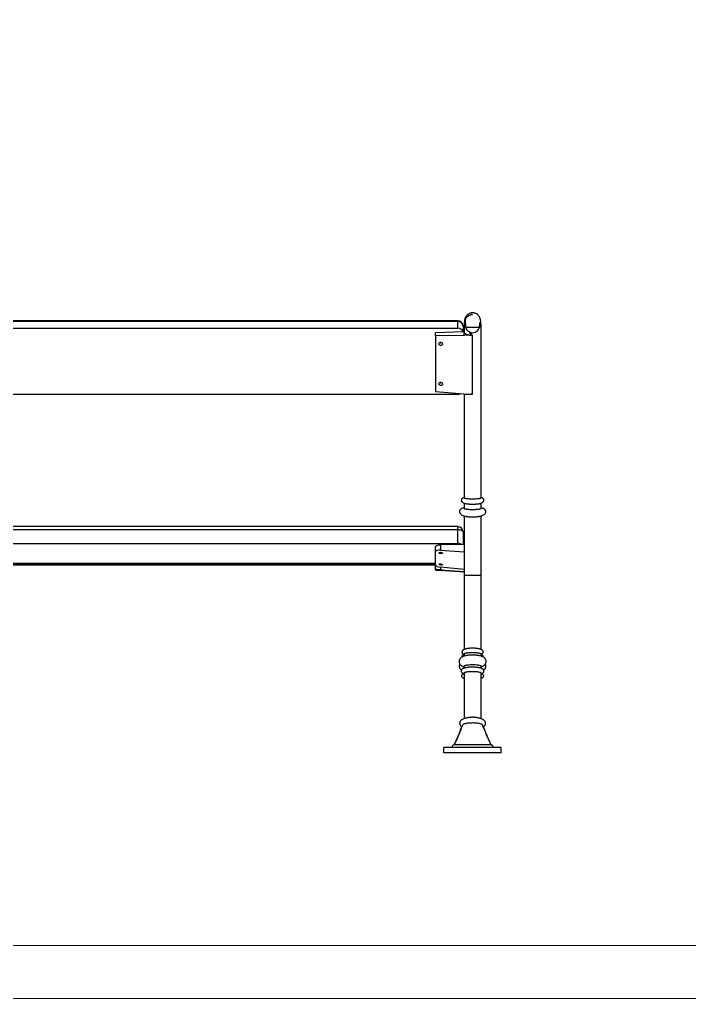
# Model space of a CAD drawing. Header units: millimetres. Extents: x 2710 to 8650, y -4054 to 146.
# Drawn here: x 3974 to 5237, y -4054 to -2207 of the extents above; entities that cross this region are included whole.
import ezdxf

# ---------------------------------------------------------------- set-up
doc = ezdxf.new("R2010")
doc.units = ezdxf.units.MM
doc.layers.add('tabelka', color=155, linetype='Continuous')

# ---------------------------------------------------------------- blocks, each defined once
blk = doc.blocks.new('tyl')
at = {"linetype": 'Continuous'}
for p, q in [((-3572, 667.7), (-5352, 667.7)), ((-3572, 666.6), (-5352, 666.6)), ((-3572, 666.6), (-3572, 667.7)), ((-3572, 653.7), (-3572, 666.6)), ((-5352, 653.7), (-3572, 653.7)), ((-3560, 647.1), (-3614, 644.9)), ((-3562, 657.7), (-3562, 647)), ((-3560, 660.4), (-3560, 646.6)), ((-3559.9, 646.6), (-3559.9, 646.2)), ((-3528, 526.1), (-3528, 660.4)), ((-3614, 640.3), (-3614, 644.9)), ((-3614, 640.3), (-3559.9, 640.7)), ((-3614, 640.3), (-3614, 533.6)), ((-3559.9, 640.7), (-3559.9, 646.2)), ((-3546.6, 640.3), (-3559.9, 640.7)), ((-3544, 529.1), (-3544, 640.2)), ((-5352, 529.3), (-3572, 529.3)), ((-3559.9, 529.6), (-3614, 533.6)), ((-3560, 529.6), (-3560, 526.1)), ((-3560, 526.1), (-3560, 525.5)), ((-3560, 525.5), (-3560, 333.7)), ((-3559.9, 529.6), (-3546.6, 529.2)), ((-3546.6, 529.2), (-3544, 529.1)), ((-3544, 529.1), (-3546.6, 529.2)), ((-3528, 525.5), (-3528, 526.1)), ((-3528, 333.7), (-3528, 525.5)), ((-3560, 323.6), (-3560, 313.8)), ((-3528, 313.8), (-3528, 323.6)), ((-3560, 299.6), (-3560, 238.1)), ((-3528, 187.9), (-3528, 299.6)), ((-3572, 279.4), (-5352, 279.4)), ((-3572, 273.3), (-3572, 279.4)), ((-3572, 273.3), (-5352, 273.3)), ((-3572, 247.6), (-3572, 273.3)), ((-3562, 269.4), (-3562, 245.8)), ((-5352, 247.6), (-3572, 247.6)), ((-3614, 232.1), (-3614, 241.3)), ((-3560, 245.8), (-3604.3, 245.2)), ((-3604.3, 245.2), (-3604.3, 235.1)), ((-3614, 207.5), (-3614, 232.1)), ((-3604.3, 235.1), (-3559.6, 232)), ((-3560, 230.8), (-3560, 187.9)), ((-3559.4, 230.2), (-3559.6, 232)), ((-3559.6, 232), (-3559.6, 232)), ((-5309, 210.4), (-3614, 210.4)), ((-5309, 208.6), (-3614, 208.6)), ((-5309, 207.5), (-3614, 207.5)), ((-3614, 198.4), (-3614, 207.5)), ((-3614, 198.4), (-3614, 197.6)), ((-3560, 198.4), (-3604.4, 202.8)), ((-3604.4, 202.8), (-3604.4, 197.8)), ((-3604.4, 197.8), (-3560, 194.7)), ((-3560, 193.7), (-3604.4, 196.8)), ((-3560, 187.9), (-3560, 47.6)), ((-3560, 187.9), (-3528, 187.9)), ((-3528, 47.6), (-3528, 187.9)), ((-3560, 39.3), (-3560, 35.1)), ((-3528, 35.1), (-3528, 39.3)), ((-3560, 16.4), (-3560, 12.3)), ((-3560, 3.3), (-3560, -83)), ((-3528, 12.3), (-3528, 16.4)), ((-3528, -83), (-3528, 3.3)), ((-3598.1, -147.1), (-3598.1, -137.1)), ((-3489.9, -137.1), (-3598.1, -137.1)), ((-3489.9, -147.1), (-3598.1, -147.1)), ((-3489.9, -147.1), (-3489.9, -137.1))]:
    blk.add_line(p, q, dxfattribs=at)
at = {"linetype": 'Continuous', "flags": 128}
for points in [[(-3601.9, 626.8), (-3602.8, 626.4), (-3604, 626.2)], [(-3601.9, 551.2), (-3602.8, 550.8), (-3604, 550.6)], [(-3562, 269.4), (-3562.2, 270.2), (-3562.7, 270.9), (-3563.7, 271.6), (-3564.9, 272.2), (-3566.4, 272.7), (-3568.2, 273), (-3570, 273.3), (-3572, 273.3)], [(-3614, 241.3), (-3613.8, 242), (-3613.3, 242.7), (-3612.4, 243.4), (-3611.2, 244), (-3609.7, 244.5), (-3608.1, 244.8), (-3606.2, 245.1), (-3604.3, 245.2)], [(-3559.9, 16.4), (-3559.9, 16.7), (-3559.5, 17.1), (-3558.7, 17.5), (-3557.6, 17.9), (-3556.3, 18.2), (-3554.6, 18.5), (-3552.6, 18.8), (-3550.3, 19), (-3547.7, 19.2), (-3544.9, 19.2), (-3542, 19.2), (-3539, 19.1), (-3536.2, 18.9), (-3533.5, 18.6), (-3531.5, 18.2), (-3529.8, 17.7), (-3528.7, 17.3), (-3528.1, 16.8), (-3528, 16.4), (-3528, 16.4)]]:
    blk.add_lwpolyline(points, dxfattribs=at)
at = {"linetype": 'Continuous'}
for centre, radius, start, end in [((-3572, 657.7), 10, 0, 90), ((-3571.5, 657.1), 9.49, 3.563, 93.1673), ((-3571.7, 643.8), 9.9, 18.4472, 91.8388), ((-3604, 629.9), 3.74, 234.5249, 270.5249), ((-3604, 554.4), 3.74, 234.5235, 270.5264), ((-3572, 540.3), 11, 269.8642, 293.1506), ((-3557.6, 327.9), 5, 237.0816, 241.3645), ((-3572, 269.4), 10, 0, 90), ((-3571.1, 231.2), 16.4, 62.5237, 93.1379)]:
    blk.add_arc(centre, radius, start, end, dxfattribs=at)
for centre, major_axis, ratio, start_param, end_param in [((-3544, 656.9), (13.1, 0), 0.884615, 3.280224, 6.143934), ((-3557.8, 308.9), (-11, 0), 0.545455, 4.912707, 4.975445), ((-3530.2, 308.9), (11, 0), 0.545455, 1.314967, 1.366777), ((-3604, 231.2), (9.99, -1), 0.388426, 1.646178, 3.180355), ((-3604, 206.6), (9.99, -1), 0.388426, 3.180355, 4.71414), ((-3604, 197.7), (10, -0.71), 0.011649, 1.608647, 3.142425), ((-3604, 196.9), (10, -0.71), 0.011649, 3.142425, 4.676202), ((-3577, -137.1), (6, 0), 0.833333, 1.889967, 3.141593), ((-3577, -137.1), (-6, 0), 0.833333, 5.064374, 6.283185), ((-3511, -137.1), (-6, 0), 0.833333, 3.141593, 4.374742), ((-3511, -137.1), (6, 0), 0.833333, 0, 1.227288)]:
    blk.add_ellipse(centre, major_axis=major_axis, ratio=ratio, start_param=start_param, end_param=end_param, dxfattribs=at)
for centre, major_axis, ratio in [((-3604, 624.4), (3.47, -0.53), 0.884499), ((-3604, 548.8), (3.47, -0.53), 0.884499), ((-3604, 229.7), (3.5, -0.35), 0.388426), ((-3604, 208.1), (3.5, -0.35), 0.388426), ((-3604, 197.6), (3.5, -0.25), 0.011649), ((-3604, 197), (3.5, -0.25), 0.011649)]:
    blk.add_ellipse(centre, major_axis=major_axis, ratio=ratio, dxfattribs=at)
for points, knots in [([(-3528, 660.7), (-3528.1, 661.5), (-3528.2, 663), (-3528.4, 665.2), (-3528.6, 667.1), (-3528.9, 668.7), (-3529.1, 670), (-3529.4, 671.1), (-3529.7, 672.1), (-3530, 673.1), (-3530.5, 674.1), (-3531.1, 675.3), (-3532.1, 676.7), (-3533.4, 678.2), (-3534.9, 679.5), (-3536.6, 680.8), (-3538.6, 681.8), (-3540.9, 682.6), (-3543.1, 683), (-3545.4, 682.9), (-3547.7, 682.4), (-3549.9, 681.6), (-3552, 680.4), (-3553.8, 678.9), (-3555.3, 677.4), (-3556.6, 675.7), (-3557.5, 674), (-3558.2, 672.4), (-3558.7, 670.8), (-3559, 669.2), (-3559.3, 667.1), (-3559.7, 664.3), (-3559.9, 662), (-3560, 660.7)], [0, 0, 0, 0, 0.037127, 0.069726, 0.110805, 0.142863, 0.166987, 0.188192, 0.212926, 0.23353, 0.250251, 0.26507, 0.296025, 0.329023, 0.353417, 0.384291, 0.421705, 0.453766, 0.487819, 0.521649, 0.55573, 0.590384, 0.62566, 0.660204, 0.692981, 0.723895, 0.75298, 0.781692, 0.812189, 0.846937, 0.889432, 0.940152, 1, 1, 1, 1]), ([(-3544, 679.5), (-3544.8, 679.5), (-3546.4, 679.4), (-3549.4, 678.5), (-3552.2, 677.1), (-3554.5, 675.2), (-3556.1, 673.5), (-3557.2, 671.6), (-3558, 669.8), (-3558.3, 667.9), (-3558.3, 666.1), (-3557.9, 665.1), (-3557.8, 664.7)], [0, 0, 0, 0, 0.098457, 0.200761, 0.37616, 0.481652, 0.590043, 0.677204, 0.766698, 0.853973, 0.944436, 1, 1, 1, 1]), ([(-3557.9, 664.7), (-3557.9, 664.8), (-3558.2, 665.4), (-3558.4, 666.8), (-3558.3, 668.7), (-3557.8, 671.1), (-3556.2, 673.9), (-3553.7, 676.3), (-3551, 678), (-3548.7, 678.9), (-3546.3, 679.5), (-3544.8, 679.5), (-3544, 679.5)], [0, 0, 0, 0, 0.0100429, 0.0949337, 0.1778319, 0.2634522, 0.4219222, 0.6012868, 0.7057903, 0.8132991, 0.9051382, 1, 1, 1, 1]), ([(-3559.9, 660.7), (-3559.9, 660.6), (-3560.1, 660), (-3559.7, 659), (-3558.8, 657.6), (-3557.9, 656.6), (-3557.1, 656.2), (-3557.1, 656.1)], [0, 0, 0, 0, 0.05903, 0.356166, 0.656675, 0.963302, 1, 1, 1, 1]), ([(-3557.9, 664.7), (-3557.9, 664.7), (-3557.9, 664.7), (-3557.9, 664.4), (-3557.8, 663.6), (-3557.6, 662.2), (-3557.5, 660.7), (-3557.3, 659.2), (-3557.2, 657.4), (-3557, 656), (-3557, 655.3)], [0, 0, 0, 0, 0.005378, 0.100879, 0.242837, 0.434622, 0.551299, 0.683208, 0.831889, 1, 1, 1, 1]), ([(-3531, 655.3), (-3531, 655.3), (-3531, 655.3), (-3531.2, 655.3), (-3531.5, 655.3), (-3531.9, 655.3), (-3532.3, 655.3), (-3532.7, 655.3), (-3533.1, 655.3), (-3533.6, 655.3), (-3534.2, 655.3), (-3534.9, 655.3), (-3536, 655.3), (-3537.4, 655.3), (-3539.2, 655.3), (-3541.4, 655.3), (-3543.7, 655.3), (-3545.7, 655.3), (-3547.4, 655.3), (-3549, 655.3), (-3550.6, 655.3), (-3552, 655.3), (-3553, 655.3), (-3553.8, 655.3), (-3554.3, 655.3), (-3554.9, 655.3), (-3555.5, 655.3), (-3556, 655.3), (-3556.4, 655.3), (-3556.8, 655.3), (-3556.9, 655.3), (-3557, 655.3), (-3557, 655.3)], [0, 0, 0, 0, 0.029326, 0.058727, 0.088283, 0.118055, 0.135671, 0.155795, 0.178492, 0.197133, 0.21773, 0.240331, 0.277481, 0.320069, 0.368245, 0.431769, 0.499961, 0.545955, 0.589928, 0.631772, 0.679945, 0.722533, 0.759685, 0.782285, 0.802882, 0.821523, 0.854589, 0.881945, 0.911717, 0.941273, 0.970674, 1, 1, 1, 1]), ([(-3546.6, 640.3), (-3546.9, 640.7), (-3548, 642), (-3548.9, 644.2), (-3549.5, 645.9), (-3549.7, 646.6)], [0, 0, 0, 0, 0.2196738, 0.6826639, 1, 1, 1, 1]), ([(-3531, 655.3), (-3530.9, 655.9), (-3530.8, 656.9), (-3530.7, 658.8), (-3530.5, 660.6), (-3530.4, 662.2), (-3530.2, 663.3), (-3530.1, 664), (-3530.1, 664.4), (-3530.1, 664.4), (-3530.1, 664.4)], [0, 0, 0, 0, 0.13524, 0.255808, 0.458429, 0.615371, 0.730794, 0.832268, 0.935138, 1, 1, 1, 1]), ([(-3530.9, 656.1), (-3530.8, 656.2), (-3530.1, 656.6), (-3529.1, 657.6), (-3528.2, 659), (-3527.9, 660), (-3528, 660.6), (-3528, 660.7)], [0, 0, 0, 0, 0.036749, 0.343355, 0.643845, 0.94096, 1, 1, 1, 1]), ([(-3559.9, 646.2), (-3559.8, 645.8), (-3559.7, 645.2), (-3558.9, 644.2), (-3557.9, 643.4), (-3556.5, 642.6), (-3554.8, 641.9), (-3552.9, 641.3), (-3550.2, 640.6), (-3548, 640.4), (-3546.6, 640.3)], [0, 0, 0, 0, 0.114632, 0.218521, 0.325195, 0.433775, 0.544938, 0.665371, 0.788595, 1, 1, 1, 1]), ([(-3548.2, 646), (-3548.2, 645.9), (-3547.9, 645.1), (-3547.3, 643.8), (-3546.5, 642.2), (-3545.7, 641.2), (-3545, 640.5), (-3544.5, 640.2), (-3544.1, 640.2), (-3544, 640.2)], [0, 0, 0, 0, 0.042499, 0.353442, 0.56694, 0.78336, 0.872315, 0.947895, 1, 1, 1, 1]), ([(-3560, 334.4), (-3560.2, 334.4), (-3560.8, 334.2), (-3561.9, 333.8), (-3563, 333.1), (-3564, 332.3), (-3564.7, 331.4), (-3565.1, 330.4), (-3565.3, 329.3), (-3565.1, 328.1), (-3564.6, 327), (-3563.8, 325.9), (-3562.6, 325), (-3561.3, 324.2), (-3559.8, 323.6), (-3558.2, 323.1), (-3556.5, 322.8), (-3554.8, 322.5), (-3553.1, 322.3), (-3551.4, 322.2), (-3549.7, 322.1), (-3548.1, 322), (-3546.7, 322), (-3545.3, 321.9), (-3544.4, 321.9), (-3544, 321.9)], [0, 0, 0, 0, 0.023202, 0.080762, 0.125241, 0.164552, 0.200935, 0.234923, 0.267615, 0.300742, 0.335747, 0.37447, 0.419379, 0.464928, 0.515462, 0.584073, 0.644845, 0.704661, 0.756083, 0.801789, 0.856209, 0.896951, 0.929295, 0.966634, 1, 1, 1, 1]), ([(-3559.9, 333.7), (-3559.9, 333.7), (-3560, 333.6), (-3559.7, 333.3), (-3559, 333.1), (-3558, 332.8), (-3556.7, 332.6), (-3555.1, 332.4), (-3553.2, 332.3), (-3550.9, 332.1), (-3548.4, 332), (-3545.7, 331.9), (-3542.8, 331.9), (-3539.8, 332), (-3536.9, 332.1), (-3534.2, 332.3), (-3531.9, 332.5), (-3530.2, 332.8), (-3528.9, 333.1), (-3528.1, 333.4), (-3528, 333.6), (-3528, 333.7)], [0, 0, 0, 0, 0.015578, 0.061763, 0.105301, 0.149983, 0.195902, 0.242915, 0.293773, 0.345806, 0.402928, 0.461429, 0.524056, 0.588398, 0.65263, 0.718969, 0.778974, 0.841251, 0.893533, 0.947784, 1, 1, 1, 1]), ([(-3544, 321.9), (-3543.2, 321.9), (-3542.1, 322), (-3540.5, 322), (-3539.2, 322), (-3537.7, 322.1), (-3536.2, 322.2), (-3534.7, 322.4), (-3533.3, 322.5), (-3531.9, 322.7), (-3530.5, 323), (-3529, 323.3), (-3527.6, 323.8), (-3526.2, 324.4), (-3525, 325.2), (-3524, 326.1), (-3523.2, 327.2), (-3522.8, 328.4), (-3522.7, 329.5), (-3522.9, 330.7), (-3523.5, 331.7), (-3524.3, 332.6), (-3525.4, 333.4), (-3526.6, 334), (-3527.5, 334.3), (-3528, 334.4)], [0, 0, 0, 0, 0.059594, 0.083398, 0.122668, 0.162827, 0.205451, 0.249512, 0.294843, 0.341603, 0.390611, 0.444108, 0.504229, 0.549665, 0.591349, 0.631991, 0.670554, 0.706194, 0.739875, 0.773542, 0.809204, 0.84941, 0.891977, 0.942191, 1, 1, 1, 1]), ([(-3559.9, 314.8), (-3560.3, 314.7), (-3561.2, 314.5), (-3562.7, 314.1), (-3564.4, 313.5), (-3565.8, 312.7), (-3567, 311.8), (-3568, 310.7), (-3568.6, 309.5), (-3568.9, 308.3), (-3568.9, 307), (-3568.6, 305.8), (-3568, 304.5), (-3567, 303.3), (-3565.6, 302.1), (-3564, 301.1), (-3562.2, 300.2), (-3560.1, 299.5), (-3558.1, 299.1), (-3556, 298.7), (-3553.8, 298.4), (-3551.6, 298.2), (-3549.6, 298.1), (-3548, 298), (-3546.5, 298), (-3545.2, 297.9), (-3544.3, 297.9), (-3544, 297.9)], [0, 0, 0, 0, 0.0285902, 0.0826533, 0.1334564, 0.1756258, 0.2138323, 0.2486683, 0.2804572, 0.3102294, 0.3394158, 0.3694285, 0.4012927, 0.436404, 0.476166, 0.5222362, 0.5686262, 0.6179718, 0.6798861, 0.7303133, 0.7854077, 0.8419247, 0.8856831, 0.9182067, 0.946042, 0.9799201, 1, 1, 1, 1]), ([(-3544, 297.9), (-3543.2, 297.9), (-3542.1, 298), (-3540.4, 298), (-3539.1, 298), (-3537.5, 298.1), (-3535.9, 298.3), (-3534.2, 298.4), (-3532.6, 298.6), (-3530.8, 298.9), (-3528.9, 299.3), (-3527, 299.8), (-3525.2, 300.5), (-3523.5, 301.4), (-3522, 302.4), (-3520.7, 303.6), (-3519.8, 304.9), (-3519.2, 306.2), (-3519, 307.5), (-3519.1, 308.8), (-3519.6, 310), (-3520.3, 311.2), (-3521.5, 312.2), (-3522.9, 313.1), (-3524.6, 313.9), (-3526.3, 314.4), (-3527.5, 314.7), (-3528, 314.8)], [0, 0, 0, 0, 0.05, 0.070115, 0.103376, 0.137555, 0.174169, 0.212595, 0.253164, 0.296964, 0.346868, 0.402944, 0.447775, 0.490779, 0.533248, 0.573291, 0.609464, 0.642128, 0.672544, 0.702283, 0.732951, 0.765913, 0.803269, 0.847906, 0.895353, 0.954807, 1, 1, 1, 1]), ([(-3559.9, 313.8), (-3560, 313.8), (-3560, 313.7), (-3559.7, 313.5), (-3559.1, 313.2), (-3558.1, 313), (-3556.9, 312.7), (-3555.3, 312.5), (-3553.4, 312.3), (-3551.2, 312.1), (-3548.7, 312), (-3546, 311.9), (-3543.1, 311.9), (-3540.1, 312), (-3537.2, 312.1), (-3534.5, 312.3), (-3532.2, 312.6), (-3530.3, 312.8), (-3529, 313.2), (-3528.2, 313.5), (-3528, 313.7), (-3528, 313.8)], [0, 0, 0, 0, 0.01119, 0.057553, 0.101007, 0.145613, 0.19124, 0.237957, 0.288419, 0.340047, 0.396797, 0.454909, 0.517284, 0.581351, 0.645614, 0.71196, 0.772345, 0.83501, 0.887694, 0.942375, 1, 1, 1, 1]), ([(-3559.6, 232), (-3559.8, 231.7), (-3560, 231.3), (-3560, 230.9), (-3559.9, 230.8)], [0, 0, 0, 0, 0.810193, 1, 1, 1, 1]), ([(-3559.9, 238.1), (-3559.9, 236), (-3559.9, 233.4), (-3559.5, 230.8), (-3559.4, 230.2)], [0, 0, 0, 0, 0.765817, 1, 1, 1, 1]), ([(-3528, 14.7), (-3527.4, 14.9), (-3526.1, 15.4), (-3524.4, 16.2), (-3522.8, 17.2), (-3521.4, 18.3), (-3520.3, 19.7), (-3519.4, 21.1), (-3518.7, 22.7), (-3518.4, 24.3), (-3518.4, 25.9), (-3518.8, 27.5), (-3519.5, 29.1), (-3520.4, 30.5), (-3521.7, 31.8), (-3523.2, 33), (-3524.9, 34), (-3526.9, 34.8), (-3528.9, 35.4), (-3531, 35.9), (-3532.9, 36.3), (-3534.8, 36.5), (-3536.7, 36.7), (-3538.5, 36.9), (-3540.2, 37), (-3541.9, 37.1), (-3544.1, 37.1), (-3546.1, 37.1), (-3547.8, 37), (-3549.3, 36.9), (-3551, 36.8), (-3552.8, 36.6), (-3554.6, 36.3), (-3556.4, 36), (-3558.1, 35.7), (-3560, 35.2), (-3561.8, 34.5), (-3563.6, 33.7), (-3565.1, 32.7), (-3566.5, 31.6), (-3567.7, 30.3), (-3568.6, 28.9), (-3569.2, 27.4), (-3569.5, 25.8), (-3569.5, 24.2), (-3569.2, 22.6), (-3568.6, 21), (-3567.6, 19.5), (-3566.3, 18.1), (-3564.9, 17), (-3563.2, 16), (-3561.5, 15.2), (-3560.4, 14.9), (-3560, 14.7)], [0, 0, 0, 0, 0.023179, 0.04641, 0.067159, 0.086628, 0.105328, 0.123346, 0.140743, 0.157708, 0.174544, 0.191628, 0.209255, 0.227915, 0.248232, 0.268373, 0.290639, 0.316636, 0.344786, 0.368266, 0.389215, 0.409669, 0.429109, 0.449149, 0.463789, 0.478049, 0.500064, 0.524636, 0.534593, 0.551062, 0.568023, 0.586182, 0.605169, 0.624991, 0.645806, 0.667988, 0.691941, 0.715605, 0.736622, 0.756087, 0.774656, 0.792517, 0.809781, 0.826652, 0.843434, 0.860486, 0.878092, 0.89671, 0.916901, 0.936919, 0.958754, 0.983808, 1, 1, 1, 1]), ([(-3560, 38.3), (-3560.1, 38.3), (-3560.4, 38.2), (-3561, 38), (-3561.9, 37.6), (-3562.8, 37), (-3563.5, 36.2), (-3564, 35.2), (-3564.1, 34.3), (-3563.9, 33.7), (-3563.8, 33.5)], [0, 0, 0, 0, 0.047192, 0.174609, 0.313592, 0.47007, 0.627135, 0.766898, 0.895207, 1, 1, 1, 1]), ([(-3528, 38.3), (-3527.6, 38.4), (-3526.8, 38.8), (-3525.8, 39.6), (-3524.8, 40.5), (-3524.2, 41.5), (-3523.9, 42.5), (-3523.9, 43.6), (-3524.3, 44.7), (-3525, 45.7), (-3526.1, 46.7), (-3527.5, 47.5), (-3529, 48.1), (-3530.6, 48.6), (-3532.2, 49), (-3533.9, 49.3), (-3535.6, 49.5), (-3537.3, 49.7), (-3539, 49.9), (-3540.5, 50), (-3542.1, 50), (-3544.1, 50), (-3545.9, 50), (-3547.6, 50), (-3548.9, 49.9), (-3550.5, 49.7), (-3552.1, 49.6), (-3553.7, 49.4), (-3555.3, 49.1), (-3556.8, 48.7), (-3558.3, 48.3), (-3559.7, 47.8), (-3561, 47.2), (-3562.2, 46.4), (-3563.1, 45.5), (-3563.7, 44.5), (-3564, 43.4), (-3564, 42.4), (-3563.7, 41.3), (-3563, 40.3), (-3561.9, 39.3), (-3560.9, 38.7), (-3560.2, 38.4), (-3560, 38.3)], [0, 0, 0, 0, 0.022278, 0.049462, 0.073814, 0.095862, 0.116378, 0.136476, 0.157508, 0.1807, 0.20832, 0.238455, 0.272656, 0.302152, 0.329683, 0.356935, 0.383535, 0.408867, 0.434599, 0.453415, 0.472152, 0.500064, 0.532314, 0.545329, 0.566821, 0.588888, 0.612395, 0.636793, 0.661977, 0.687964, 0.714941, 0.743185, 0.772434, 0.799726, 0.824153, 0.846229, 0.866738, 0.886781, 0.907708, 0.930691, 0.957917, 0.987697, 1, 1, 1, 1]), ([(-3559.9, 39.3), (-3560, 39.3), (-3560, 39.6), (-3559.7, 39.9), (-3559, 40.3), (-3558.1, 40.6), (-3556.8, 41), (-3555.2, 41.3), (-3553.3, 41.5), (-3551, 41.7), (-3548.5, 41.9), (-3545.8, 42), (-3542.9, 42), (-3539.9, 41.9), (-3537, 41.8), (-3534.3, 41.5), (-3532, 41.1), (-3530.2, 40.7), (-3528.9, 40.3), (-3528.1, 39.8), (-3528, 39.5), (-3528, 39.3)], [0, 0, 0, 0, 0.014797, 0.060959, 0.104374, 0.148932, 0.19471, 0.24158, 0.292276, 0.344144, 0.401073, 0.459374, 0.521844, 0.586017, 0.650207, 0.716493, 0.776577, 0.83893, 0.891341, 0.945731, 1, 1, 1, 1]), ([(-3524.1, 33.5), (-3524.1, 33.6), (-3523.9, 34), (-3523.9, 34.7), (-3524.1, 35.7), (-3524.7, 36.5), (-3525.6, 37.3), (-3526.6, 37.9), (-3527.5, 38.2), (-3527.9, 38.3), (-3528, 38.3)], [0, 0, 0, 0, 0.043584, 0.17072, 0.299969, 0.439386, 0.598316, 0.786806, 0.932493, 1, 1, 1, 1]), ([(-3567.9, 20.1), (-3568, 19.9), (-3568.5, 19.3), (-3568.9, 18), (-3569.2, 16.5), (-3569.1, 14.9), (-3568.7, 13.4), (-3568, 12), (-3567, 10.7), (-3565.9, 9.6), (-3565.2, 9.2), (-3564.9, 9)], [0, 0, 0, 0, 0.0553586, 0.1787056, 0.2987813, 0.4179674, 0.5385281, 0.6622285, 0.791124, 0.9268219, 1, 1, 1, 1]), ([(-3523, 9), (-3522.6, 9.3), (-3521.6, 10), (-3520.5, 11.2), (-3519.6, 12.6), (-3519.1, 14.2), (-3518.8, 15.7), (-3518.9, 17.2), (-3519.3, 18.8), (-3519.8, 19.7), (-3520, 20.1)], [0, 0, 0, 0, 0.13271, 0.2672, 0.396135, 0.519769, 0.639884, 0.758847, 0.879011, 1, 1, 1, 1]), ([(-3528, 1.6), (-3527.9, 1.6), (-3527.2, 1.8), (-3526.2, 2.3), (-3524.8, 3.1), (-3523.8, 4), (-3523, 5), (-3522.5, 6.1), (-3522.4, 7.2), (-3522.6, 8.2), (-3523.1, 9.3), (-3524, 10.3), (-3525.2, 11.1), (-3526.7, 11.8), (-3528.3, 12.4), (-3529.9, 12.9), (-3531.6, 13.2), (-3533.4, 13.6), (-3535.2, 13.8), (-3537.1, 14), (-3538.8, 14.1), (-3540.4, 14.2), (-3542.1, 14.3), (-3544.1, 14.3), (-3546, 14.3), (-3547.7, 14.2), (-3549.2, 14.1), (-3550.8, 14), (-3552.5, 13.8), (-3554.2, 13.6), (-3555.8, 13.3), (-3557.4, 13), (-3558.9, 12.6), (-3560.4, 12.2), (-3561.8, 11.6), (-3563, 10.9), (-3564.1, 10.1), (-3564.9, 9.2), (-3565.4, 8.2), (-3565.6, 7.1), (-3565.4, 6), (-3565, 5), (-3564.1, 3.9), (-3562.9, 2.9), (-3561.5, 2.1), (-3560.5, 1.8), (-3560, 1.6)], [0, 0, 0, 0, 0.005995, 0.032958, 0.058943, 0.08237, 0.103554, 0.123039, 0.141692, 0.160707, 0.181238, 0.205014, 0.230863, 0.260964, 0.290289, 0.316512, 0.342454, 0.367978, 0.392871, 0.416582, 0.44023, 0.457452, 0.474807, 0.5, 0.529803, 0.541825, 0.56168, 0.582079, 0.603796, 0.6263, 0.649447, 0.67318, 0.697555, 0.722732, 0.748848, 0.775126, 0.799281, 0.820866, 0.840466, 0.858936, 0.877345, 0.896816, 0.91858, 0.944764, 0.973174, 1, 1, 1, 1]), ([(-3560.1, 1.6), (-3560.2, 1.6), (-3560.5, 1.5), (-3561.1, 1.4), (-3561.9, 1.2), (-3562.7, 0.8), (-3563.6, 0.3), (-3564.3, -0.4), (-3564.8, -1.3), (-3565, -2.3), (-3564.8, -3.3), (-3564.3, -4.2), (-3563.4, -5), (-3562.4, -5.6), (-3561.4, -6.1), (-3560.6, -6.3), (-3560, -6.4), (-3559.7, -6.5), (-3559.7, -6.5)], [0, 0, 0, 0, 0.042431, 0.116404, 0.175121, 0.235555, 0.301508, 0.370819, 0.43431, 0.492959, 0.551855, 0.614979, 0.68633, 0.770066, 0.840962, 0.90645, 0.977915, 1, 1, 1, 1]), ([(-3559.9, 3.3), (-3560, 3.4), (-3560, 3.6), (-3559.7, 4), (-3559, 4.4), (-3558.1, 4.8), (-3556.8, 5.1), (-3555.2, 5.5), (-3553.3, 5.8), (-3551, 6), (-3548.5, 6.2), (-3545.8, 6.3), (-3542.9, 6.3), (-3539.9, 6.2), (-3537, 6), (-3534.4, 5.7), (-3532, 5.3), (-3530.3, 4.9), (-3529, 4.4), (-3528.1, 3.9), (-3528, 3.5), (-3528, 3.3)], [0, 0, 0, 0, 0.01477, 0.06112, 0.104675, 0.149379, 0.195222, 0.24216, 0.292877, 0.344771, 0.401626, 0.459858, 0.522068, 0.585977, 0.649842, 0.715783, 0.775722, 0.837909, 0.890391, 0.944852, 1, 1, 1, 1]), ([(-3528.3, -6.5), (-3528.2, -6.5), (-3527.9, -6.4), (-3527.3, -6.3), (-3526.5, -6), (-3525.6, -5.7), (-3524.7, -5.1), (-3523.8, -4.3), (-3523.2, -3.4), (-3523, -2.4), (-3523.1, -1.4), (-3523.6, -0.5), (-3524.3, 0.3), (-3525.3, 0.8), (-3526.2, 1.2), (-3527.1, 1.5), (-3527.6, 1.6), (-3527.8, 1.6), (-3527.9, 1.6)], [0, 0, 0, 0, 0.041103, 0.106944, 0.165564, 0.228337, 0.298853, 0.37452, 0.442894, 0.503874, 0.562337, 0.623586, 0.691416, 0.77131, 0.840134, 0.906049, 0.98649, 1, 1, 1, 1]), ([(-3523.9, -98), (-3523.5, -97.8), (-3522.7, -97.2), (-3521.6, -96.2), (-3520.7, -95), (-3520, -93.7), (-3519.6, -92.4), (-3519.5, -91), (-3519.8, -89.7), (-3520.4, -88.3), (-3521.3, -87.1), (-3522.5, -85.9), (-3524, -84.8), (-3525.7, -83.9), (-3527.6, -83), (-3529.7, -82.3), (-3531.9, -81.7), (-3534.2, -81.2), (-3536.4, -80.8), (-3538.4, -80.6), (-3540.2, -80.4), (-3542, -80.3), (-3544.2, -80.3), (-3546.2, -80.3), (-3548.2, -80.5), (-3549.9, -80.6), (-3551.8, -80.8), (-3553.8, -81.2), (-3555.8, -81.6), (-3557.8, -82.1), (-3559.7, -82.8), (-3561.5, -83.5), (-3563.2, -84.4), (-3564.7, -85.3), (-3566, -86.4), (-3567, -87.5), (-3567.8, -88.7), (-3568.3, -90), (-3568.5, -91.3), (-3568.3, -92.6), (-3567.9, -93.9), (-3567.1, -95.3), (-3566, -96.5), (-3565, -97.5), (-3564.2, -97.9), (-3564.1, -98)], [0, 0, 0, 0, 0.015678, 0.040256, 0.064215, 0.087666, 0.110882, 0.134257, 0.158234, 0.183219, 0.209774, 0.234912, 0.26109, 0.288042, 0.315373, 0.342676, 0.36955, 0.395682, 0.420486, 0.443479, 0.45992, 0.477731, 0.499956, 0.529324, 0.541397, 0.56138, 0.582088, 0.604282, 0.627429, 0.651331, 0.675819, 0.700736, 0.725861, 0.750958, 0.775775, 0.800103, 0.823847, 0.847065, 0.869966, 0.892886, 0.916257, 0.940435, 0.965952, 0.993405, 1, 1, 1, 1]), ([(-3544, -91), (-3545.4, -91), (-3548.2, -91.1), (-3552, -91.4), (-3555.2, -91.8), (-3557.6, -92.3), (-3559.6, -92.8), (-3561.1, -93.4), (-3562.2, -94.1), (-3562.8, -94.7), (-3562.9, -95.1), (-3562.9, -95.1)], [0, 0, 0, 0, 0.16829, 0.341579, 0.462374, 0.586166, 0.683617, 0.783651, 0.881241, 0.98264, 1, 1, 1, 1]), ([(-3525.1, -95.1), (-3525.1, -95), (-3525.3, -94.4), (-3526.7, -93.4), (-3529.1, -92.5), (-3531.9, -91.9), (-3534.9, -91.5), (-3538.4, -91.2), (-3541.5, -91), (-3543.4, -91), (-3544, -91)], [0, 0, 0, 0, 0.046935, 0.206804, 0.376891, 0.495973, 0.61849, 0.772687, 0.93131, 1, 1, 1, 1]), ([(-3564.7, -97.6), (-3565.5, -99.8), (-3567.6, -105.5), (-3571.1, -114.4), (-3575, -123.8), (-3577.8, -129.7), (-3579.1, -132.4)], [0, 0, 0, 0, 0.190332, 0.4847218, 0.7609605, 1, 1, 1, 1]), ([(-3562.8, -94.8), (-3563.5, -96.4), (-3564.8, -99.9), (-3567.1, -105.5), (-3569.6, -111.7), (-3572.5, -118.6), (-3575.6, -125.5), (-3577.9, -130.1), (-3579, -132.3)], [0, 0, 0, 0, 0.130092, 0.280681, 0.449394, 0.632852, 0.826404, 1, 1, 1, 1]), ([(-3509, -132.3), (-3509.5, -131.4), (-3510.8, -128.8), (-3512.9, -124.3), (-3515.2, -119.1), (-3517.6, -113.6), (-3519.9, -107.9), (-3522.5, -101.5), (-3524.2, -97.1), (-3525.1, -94.8)], [0, 0, 0, 0, 0.078478, 0.204352, 0.357526, 0.491679, 0.643189, 0.81256, 1, 1, 1, 1]), ([(-3508.9, -132.3), (-3510.2, -129.6), (-3512.9, -123.8), (-3516.8, -114.4), (-3520.3, -105.5), (-3522.4, -99.8), (-3523.2, -97.6)], [0, 0, 0, 0, 0.238143, 0.51468, 0.809387, 1, 1, 1, 1]), ([(-3544, -132.1), (-3545.7, -132.1), (-3549.2, -132.1), (-3554.4, -132.1), (-3559.3, -132.1), (-3564.2, -132.1), (-3568.8, -132.1), (-3572.8, -132.2), (-3575.9, -132.2), (-3577.9, -132.3), (-3578.9, -132.3), (-3578.9, -132.3), (-3578.8, -132.3)], [0, 0, 0, 0, 0.0978533, 0.1977401, 0.2956017, 0.3955738, 0.507997, 0.6239866, 0.7311197, 0.8418485, 0.9412989, 1, 1, 1, 1]), ([(-3509, -132.3), (-3509.1, -132.3), (-3509.2, -132.3), (-3510.4, -132.3), (-3512.4, -132.2), (-3515.2, -132.2), (-3518.7, -132.1), (-3523, -132.1), (-3527.9, -132.1), (-3533.1, -132.1), (-3538.6, -132.1), (-3542.2, -132.1), (-3544, -132.1)], [0, 0, 0, 0, 0.089453, 0.184502, 0.27933, 0.376637, 0.476764, 0.57944, 0.686488, 0.796348, 0.897065, 1, 1, 1, 1])]:
    blk.add_open_spline(points, degree=3, knots=knots, dxfattribs=at)

msp = doc.modelspace()

# ---------------------------------------------------------------- linework, layer by layer
at = {"layer": 'tabelka', "lineweight": 5}
for points in [[(2710.44, 146.45), (8650.44, 146.45), (8650.44, -4053.55), (2710.44, -4053.55)], [(2810.44, 46.45), (8550.44, 46.45), (8550.44, -3953.55), (2810.44, -3953.55)]]:
    msp.add_lwpolyline(points, close=True, dxfattribs=at)

# ---------------------------------------------------------------- block references
msp.add_blockref('tyl', (8371.95, -3442.92))

doc.saveas('drawing.dxf')
